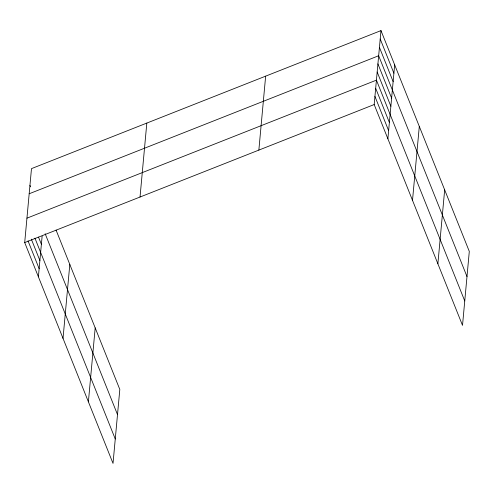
<?xml version="1.0" encoding="UTF-8"?>
<svg xmlns="http://www.w3.org/2000/svg" width="494" height="494" viewBox="0 0 494 494"><rect width="100%" height="100%" fill="white"/><g stroke="black" fill="none" stroke-linecap="round" stroke-linejoin="round"><path stroke-width="0.74" d="M56.063 230.074L119.814 389.451L113.021 463.397L24.7 242.573L31.486 168.627L380.979 30.603L469.3 251.427L462.514 325.373L374.186 104.549L380.979 30.603M38.396 276.807L42.126 236.138M63.022 338.384L69.808 264.438M88.395 401.82L95.188 327.88M140.03 197.026L146.823 123.08M258.856 150.096L265.649 76.156M387.883 138.789L394.669 64.844M412.509 200.36L419.301 126.421M437.882 263.796L444.674 189.857M29.183 193.765L378.67 55.748L466.991 276.572M26.942 218.169L376.428 80.145L464.749 300.969M24.7 242.573L374.186 104.549M380.207 38.989L393.903 73.223M379.435 47.368L393.131 81.603M377.922 63.88L391.619 98.121M377.175 72.013L390.871 106.253M375.681 88.278L389.377 122.518M374.934 96.416L388.63 130.651M29.949 185.386L30.523 186.812M45.164 233.736L117.504 414.59M38.526 237.139L41.385 244.277M34.932 238.145L115.263 438.993M31.332 239.145L39.891 260.542M28.016 240.856L39.143 268.674"/></g></svg>
